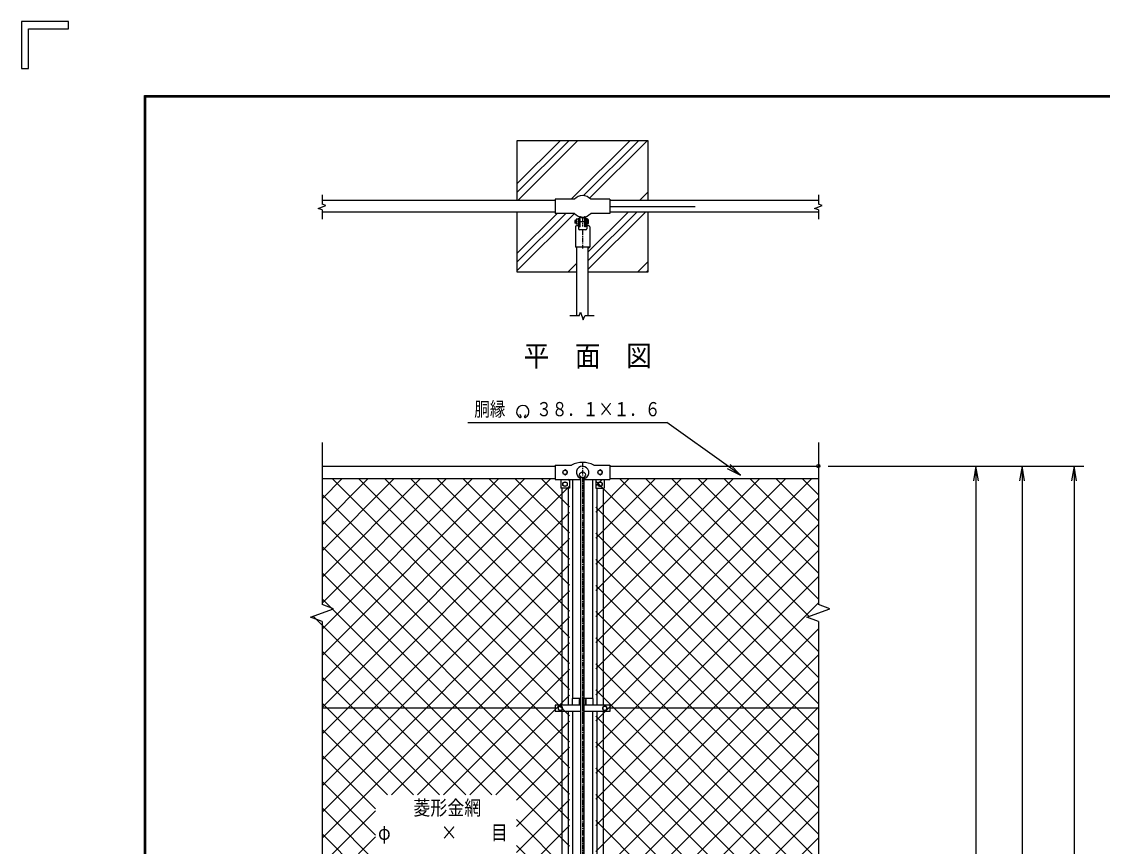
# Model space of a CAD drawing. Units: millimetres, scale not verified. Extents: x -4425 to 4425, y -3150 to 3150.
# Drawn here: x -4425 to -1131, y 637 to 3150 of the extents above; entities that cross this region are included whole.
import ezdxf
from ezdxf.enums import TextEntityAlignment as Align

# ---------------------------------------------------------------- set-up
doc = ezdxf.new("R2010")
doc.units = ezdxf.units.MM
doc.header["$LTSCALE"] = 20
doc.header["$PDMODE"] = 32
doc.header["$PDSIZE"] = 10
doc.linetypes.add('USER2', pattern=[1.125, 0.75, -0.125, 0.125, -0.125])
doc.linetypes.add('USER4', pattern=[2, 1.25, -0.25, 0.25, -0.25])
for name, color, linetype, lineweight in [('0-0_EXTCNT-L', 1, 'Continuous', 25), ('0-1_1', 7, 'Continuous', 25), ('0-2_0', 7, 'Continuous', 25), ('0-3_CENTLN-L', 2, 'USER2', 25), ('0-4_13', 7, 'Continuous', 25), ('0-7_WAKU', 7, 'Continuous', 25), ('0-8_DIMENS-D', 2, 'Continuous', 25)]:
    doc.layers.add(name, color=color, linetype=linetype, lineweight=lineweight)
doc.layers.add('0-6_DEFPOINTS', color=7, linetype='Continuous')
doc.styles.add('ＭＳ ゴシック', font='')
doc.styles.get('ＭＳ ゴシック').set_extended_font_data('MS Gothic')

# ---------------------------------------------------------------- blocks, each defined once
blk = doc.blocks.new('DARROWS')
at = {"layer": '0-2_0', "color": 2}
blk.add_line((0, 0), (-19.982, 0), dxfattribs=at)
blk.add_lwpolyline([(-20, -3.333), (0, 0), (-20, 3.333)], dxfattribs=at)

msp = doc.modelspace()

# ---------------------------------------------------------------- linework, layer by layer
at = {"layer": '0-0_EXTCNT-L'}
for q in [(-1187.15, 1795.92), (-1345.81, 1795.92), (-1486.34, 1795.92)]:
    msp.add_line((-1966.6, 1795.92), q, dxfattribs=at)
at = {"layer": '0-0_EXTCNT-L', "color": 2}
for p, q in [((-1516.34, 1750.92), (-1516.34, -1109.08)), ((-1375.81, 1750.92), (-1375.81, -1159.08)), ((-1217.15, 1750.92), (-1217.15, -1509.08))]:
    msp.add_line(p, q, dxfattribs=at)
at = {"layer": '0-1_1'}
for p, q in [((-2515.19, 2604.87), (-2515.19, 2787.37)), ((-2798.44, 2604.87), (-3509.36, 2604.87)), ((-2739.89, 2608.87), (-2798.44, 2608.87)), ((-2798.44, 2608.87), (-2798.44, 2565.87)), ((-2631.94, 2608.87), (-2690.48, 2608.87)), ((-2631.94, 2608.87), (-2631.94, 2565.87)), ((-1996.6, 2604.87), (-2631.94, 2604.87)), ((-2798.44, 2569.87), (-3509.36, 2569.87)), ((-2915.19, 2569.87), (-2915.19, 2387.37)), ((-1996.6, 2569.87), (-2631.94, 2569.87)), ((-2515.19, 2387.37), (-2515.19, 2569.87)), ((-2739.89, 2565.87), (-2798.44, 2565.87)), ((-2631.94, 2565.87), (-2690.48, 2565.87)), ((-2732.69, 2253.69), (-2732.69, 2463.53)), ((-2697.69, 2253.69), (-2697.69, 2463.53)), ((-2915.19, 2387.37), (-2732.69, 2387.37)), ((-2697.69, 2387.37), (-2515.19, 2387.37)), ((-3509.36, 1795.92), (-2798.43, 1795.92)), ((-2631.94, 1795.92), (-1996.6, 1795.92)), ((-3509.36, 1757.92), (-2798.43, 1757.93)), ((-2781.44, 1755.43), (-2781.44, 1728.43)), ((-2755.44, 1755.43), (-2755.44, 1728.43)), ((-2745.44, 1755.43), (-2745.44, 1087.54)), ((-2720.19, -1120.19), (-2720.19, 1762.04)), ((-2710.19, -1120.19), (-2710.19, 1762.04)), ((-2684.94, 1755.43), (-2684.94, 1087.54)), ((-2674.94, 1755.43), (-2674.94, 1728.43)), ((-2648.94, 1755.43), (-2648.94, 1728.43)), ((-2631.94, 1757.92), (-1996.6, 1757.92)), ((-2755.44, 1728.43), (-2781.44, 1728.43)), ((-2674.94, 1728.43), (-2648.94, 1728.43)), ((-2798.43, 1057.93), (-3509.36, 1057.93)), ((-1996.6, 1057.93), (-2631.94, 1057.93)), ((-2745.44, 1047.93), (-2745.44, 330.92)), ((-2684.94, 1047.93), (-2684.94, 330.92))]:
    msp.add_line(p, q, dxfattribs=at)
at = {"layer": '0-1_1', "color": 4}
for p, q in [((-3509.36, 2622.52), (-3509.36, 2593.86)), ((-1996.6, 2622.52), (-1996.6, 2593.86)), ((-3509.36, 2576.76), (-3521.11, 2581.04)), ((-3509.36, 2576.76), (-3509.36, 2548.11)), ((-1996.6, 2576.76), (-2008.35, 2581.04)), ((-1996.6, 2576.76), (-1996.6, 2548.11)), ((-2725.79, 2253.69), (-2754.45, 2253.69)), ((-2725.79, 2253.69), (-2721.52, 2265.44)), ((-2680.04, 2253.69), (-2708.69, 2253.69)), ((-2902.32, 1946.58), (-2905.38, 1953.14)), ((-2892.26, 1946.57), (-2888.63, 1952.84)), ((-3509.36, 1867.81), (-3509.36, 1373.92)), ((-1996.6, 1867.81), (-1996.6, 1373.92)), ((-3474.12, 1361.1), (-3509.36, 1373.92)), ((-1961.37, 1361.1), (-1996.6, 1373.92)), ((-3509.36, 1322.62), (-3509.36, -203.42)), ((-1996.6, 1322.62), (-1996.6, -203.42))]:
    msp.add_line(p, q, dxfattribs=at)
at = {"layer": '0-1_1'}
msp.add_lwpolyline([(-2515.19, 2787.37), (-2915.19, 2787.37), (-2915.19, 2604.87)], dxfattribs=at)
at = {"layer": '0-1_1', "color": 4}
for points in [[(-3521.11, 2581.04), (-3497.62, 2589.59), (-3509.36, 2593.86)], [(-2008.35, 2581.04), (-1984.86, 2589.59), (-1996.6, 2593.86)], [(-2721.52, 2265.44), (-2712.97, 2241.95), (-2708.69, 2253.69)], [(-3509.36, 1322.62), (-3544.6, 1335.44), (-3474.12, 1361.1)], [(-1996.6, 1322.62), (-2031.84, 1335.44), (-1961.37, 1361.1)]]:
    msp.add_lwpolyline(points, dxfattribs=at)
at = {"layer": '0-1_1'}
for points in [[(-2768.44, 1748.43), (-2761.94, 1744.68), (-2761.94, 1737.17), (-2768.44, 1733.42), (-2774.94, 1737.17), (-2774.94, 1744.68)], [(-2661.94, 1748.43), (-2668.44, 1744.68), (-2668.44, 1737.17), (-2661.94, 1733.42), (-2655.44, 1737.17), (-2655.44, 1744.68)]]:
    msp.add_lwpolyline(points, close=True, dxfattribs=at)
for centre, radius in [((-2768.44, 1740.93), 6.5), ((-2715.19, 1769.53), 9), ((-2715.19, 1769.53), 9), ((-2661.94, 1740.93), 6.5)]:
    msp.add_circle(centre, radius, dxfattribs=at)
for centre, radius, start, end in [((-2715.19, 2587.37), 32.75, 41.03163, 138.9689), ((-2715.19, 2587.37), 32.75, 221.03284, 318.96777), ((-2715.16, 1776.39), 19, 292.92938, 245.65717), ((-2722.16, 1760.92), 2, 245.55466, 10.65671), ((-2708.16, 1760.91), 2, 169.34322, 276.63275)]:
    msp.add_arc(centre, radius, start, end, dxfattribs=at)
at = {"layer": '0-1_1', "color": 4}
for centre, radius, start, end in [((-2897.29, 1961.68), 19, 292.92895, 245.65759), ((-2904.29, 1946.21), 2, 245.55066, 10.6575), ((-2890.29, 1946.2), 2, 169.34241, 276.63708)]:
    msp.add_arc(centre, radius, start, end, dxfattribs=at)
at = {"layer": '0-2_0'}
for p, q in [((-2631.94, 2587.37), (-2372.33, 2587.37)), ((-2737.73, 2544.51), (-2738.39, 2543.85)), ((-2738.39, 2543.85), (-2738.39, 2537.17)), ((-2735.09, 2543.85), (-2738.39, 2543.85)), ((-2738.39, 2537.17), (-2737.73, 2536.51)), ((-2735.09, 2537.17), (-2738.39, 2537.17)), ((-2735.09, 2544.51), (-2737.73, 2544.51)), ((-2737.73, 2544.51), (-2737.73, 2536.51)), ((-2735.09, 2536.51), (-2737.73, 2536.51)), ((-2735.09, 2546.42), (-2735.09, 2534.66)), ((-2728.59, 2548.01), (-2734.29, 2548.01)), ((-2728.59, 2549.01), (-2728.59, 2532.01)), ((-2726.99, 2549.01), (-2728.59, 2549.01)), ((-2726.99, 2551.03), (-2726.99, 2529.03)), ((-2724.69, 2551.03), (-2726.99, 2551.03)), ((-2724.69, 2551.03), (-2724.69, 2529.03)), ((-2703.39, 2551.03), (-2705.69, 2551.03)), ((-2705.69, 2551.03), (-2705.69, 2529.03)), ((-2703.39, 2551.03), (-2703.39, 2529.03)), ((-2698.69, 2548.01), (-2703.39, 2548.01)), ((-2697.89, 2544.51), (-2703.39, 2544.51)), ((-2697.89, 2536.51), (-2703.39, 2536.51)), ((-2697.89, 2546.36), (-2697.89, 2534.66)), ((-2737.19, 2525.33), (-2737.19, 2463.53)), ((-2728.59, 2533.01), (-2734.29, 2533.01)), ((-2727.69, 2528.33), (-2734.19, 2528.33)), ((-2726.99, 2532.01), (-2728.59, 2532.01)), ((-2727.69, 2526.03), (-2727.69, 2519.03)), ((-2705.69, 2516.03), (-2724.69, 2516.03)), ((-2698.69, 2533.01), (-2703.39, 2533.01)), ((-2696.19, 2528.33), (-2702.69, 2528.33)), ((-2702.69, 2526.03), (-2702.69, 2519.03)), ((-2693.19, 2525.33), (-2693.19, 2463.53)), ((-2693.19, 2463.53), (-2737.19, 2463.53)), ((-3509.36, 1060.2), (-2811.63, 1757.93)), ((-3509.36, 1139.75), (-2891.18, 1757.93)), ((-3509.36, 1219.3), (-2970.73, 1757.93)), ((-3509.36, 1298.85), (-3050.28, 1757.93)), ((-3509.36, 1378.39), (-3129.83, 1757.93)), ((-3509.36, 1457.94), (-3209.38, 1757.93)), ((-3509.36, 1537.49), (-3288.93, 1757.93)), ((-3509.36, 1617.04), (-3368.48, 1757.93)), ((-3509.36, 1696.59), (-3448.03, 1757.93)), ((-2755.44, 1035.3), (-3478.07, 1757.92)), ((-2755.44, 1114.85), (-3398.52, 1757.93)), ((-2755.44, 1194.4), (-3318.97, 1757.93)), ((-2755.44, 1273.95), (-3239.42, 1757.93)), ((-2755.44, 1353.5), (-3159.87, 1757.93)), ((-2755.44, 1433.05), (-3080.32, 1757.93)), ((-2755.44, 1512.6), (-3000.77, 1757.93)), ((-2755.44, 1592.14), (-2921.22, 1757.93)), ((-2755.44, 1671.69), (-2841.67, 1757.93)), ((-2755.44, 1751.24), (-2759.62, 1755.43)), ((-2674.94, 1099.13), (-2016.14, 1757.92)), ((-2674.94, 1178.68), (-2095.69, 1757.92)), ((-2674.94, 1258.23), (-2175.24, 1757.92)), ((-2674.94, 1337.77), (-2254.79, 1757.92)), ((-2674.94, 1417.32), (-2334.34, 1757.92)), ((-2674.94, 1496.87), (-2413.89, 1757.92)), ((-2674.94, 1576.42), (-2493.44, 1757.92)), ((-2674.94, 1655.97), (-2572.99, 1757.92)), ((-2674.94, 1735.52), (-2655.03, 1755.43)), ((-1996.6, 1071.96), (-2674.94, 1750.29)), ((-1996.6, 1151.51), (-2603.02, 1757.92)), ((-1996.6, 1231.06), (-2523.47, 1757.92)), ((-2024.22, 1338.22), (-2443.92, 1757.92)), ((-1996.6, 1390.16), (-2364.37, 1757.92)), ((-1996.6, 1469.71), (-2284.82, 1757.92)), ((-1996.6, 1549.26), (-2205.27, 1757.92)), ((-1996.6, 1628.81), (-2125.72, 1757.92)), ((-1996.6, 1708.36), (-2046.17, 1757.92)), ((-3509.36, 980.65), (-2755.44, 1734.57)), ((-2755.44, 955.75), (-3509.36, 1709.67)), ((-2674.94, 1019.58), (-1996.6, 1697.91)), ((-3509.36, 901.1), (-2755.44, 1655.02)), ((-1996.6, 992.41), (-2674.94, 1670.74)), ((-2755.44, 876.2), (-3509.36, 1630.12)), ((-2674.94, 940.03), (-1996.6, 1618.36)), ((-1996.6, 912.86), (-2674.94, 1591.19)), ((-3509.36, 821.55), (-2755.44, 1575.47)), ((-2755.44, 796.65), (-3509.36, 1550.57)), ((-2674.94, 860.48), (-1996.6, 1538.81)), ((-3509.36, 742), (-2755.44, 1495.92)), ((-1996.6, 833.31), (-2674.94, 1511.64)), ((-2755.44, 717.1), (-3509.36, 1471.02)), ((-2674.94, 780.93), (-1996.6, 1459.26)), ((-1996.6, 753.76), (-2674.94, 1432.1)), ((-3509.36, 662.45), (-2755.44, 1416.37)), ((-2755.44, 637.55), (-3509.36, 1391.47)), ((-2674.94, 701.38), (-1996.6, 1379.71)), ((-1996.6, 674.21), (-2674.94, 1352.55)), ((-2991.79, 794.35), (-3536.01, 1338.57)), ((-3297.91, 794.35), (-2755.44, 1336.82)), ((-2674.94, 621.83), (-1996.6, 1300.16)), ((-3218.36, 794.35), (-2755.44, 1257.27)), ((-1996.6, 594.66), (-2674.94, 1273)), ((-3071.34, 794.35), (-3509.36, 1232.38)), ((-2674.94, 542.28), (-1996.6, 1220.61)), ((-1996.6, 515.11), (-2674.94, 1193.45)), ((-3138.81, 794.35), (-2755.44, 1177.73)), ((-3150.89, 794.35), (-3509.36, 1152.83)), ((-2674.94, 462.73), (-1996.6, 1141.06)), ((-3059.26, 794.35), (-2755.44, 1098.18)), ((-1996.6, 435.56), (-2674.94, 1113.9)), ((-3230.44, 794.35), (-3509.36, 1073.28)), ((-2674.94, 383.18), (-1996.6, 1061.51)), ((-1996.6, 356.01), (-2674.94, 1034.35)), ((-3309.99, 794.35), (-3509.36, 993.73)), ((-2979.71, 794.35), (-2755.44, 1018.63)), ((-2674.94, 303.63), (-1996.6, 981.97)), ((-2916.75, 777.76), (-2755.44, 939.08)), ((-1996.6, 276.46), (-2674.94, 954.8)), ((-3346.5, 751.32), (-3509.36, 914.18)), ((-2674.94, 224.08), (-1996.6, 902.42)), ((-2916.75, 698.21), (-2755.44, 859.53)), ((-1996.6, 196.91), (-2674.94, 875.25)), ((-3346.5, 671.77), (-3509.36, 834.63)), ((-2674.94, 144.53), (-1996.6, 822.87)), ((-1996.6, 117.36), (-2674.94, 795.7)), ((-2916.75, 618.66), (-2755.44, 779.98)), ((-2755.44, 1.15), (-3509.36, 755.08)), ((-3509.36, 582.9), (-3346.5, 745.76)), ((-2674.94, 64.98), (-1996.6, 743.32)), ((-3509.36, -53.5), (-2755.44, 700.43)), ((-2755.44, 558), (-2916.75, 719.31)), ((-1996.6, 37.82), (-2674.94, 716.15)), ((-2755.44, -78.4), (-3509.36, 675.53)), ((-3509.36, 503.35), (-3346.5, 666.21)), ((-2674.94, -14.57), (-1996.6, 663.77)), ((-2755.44, 478.45), (-2916.75, 639.76))]:
    msp.add_line(p, q, dxfattribs=at)
at = {"layer": '0-2_0', "color": 4, "linetype": 'USER2'}
for p, q in [((-2699.53, 2540.53), (-2730.35, 2540.53)), ((-2715.19, 2553.51), (-2715.19, 2526.32)), ((-2715.19, 2514.53), (-2715.19, 2458.86))]:
    msp.add_line(p, q, dxfattribs=at)
at = {"layer": '0-2_0', "color": 2, "linetype": 'USER4'}
for p, q in [((-2720.69, 2540.53), (-2725.99, 2540.53)), ((-2704.39, 2540.53), (-2709.69, 2540.53))]:
    msp.add_line(p, q, dxfattribs=at)
at = {"layer": '0-2_0', "color": 2}
for p, q in [((-2724.49, 2525.33), (-2724.49, 2552.83)), ((-2722.19, 2525.33), (-2722.19, 2552.83)), ((-2715.25, 2550.93), (-2721.93, 2553.02)), ((-2715.25, 2553.34), (-2721.3, 2555.24)), ((-2715.13, 2553.34), (-2709.07, 2555.24)), ((-2715.13, 2550.93), (-2708.45, 2553.02)), ((-2708.19, 2525.33), (-2708.19, 2552.83)), ((-2705.89, 2525.33), (-2705.89, 2552.83)), ((-2722.19, 2525.33), (-2724.49, 2525.33)), ((-2705.89, 2525.33), (-2708.19, 2525.33)), ((-3064.53, 1928.43), (-2458.35, 1928.43)), ((-2270.09, 1794.4), (-2458.35, 1928.43))]:
    msp.add_line(p, q, dxfattribs=at)
at = {"layer": '0-2_0'}
for centre, radius, start, end in [((-2732.79, 2546.26), 2.3, 130.58225, 229.41775), ((-2724.69, 2540.51), 10.4, 157.38014, 202.61986), ((-2732.78, 2534.76), 2.31, 130.74749, 229.25251), ((-2708.29, 2540.51), 10.4, 337.38014, 22.61986), ((-2700.19, 2546.26), 2.31, 310.75793, 49.24207), ((-2700.19, 2534.76), 2.31, 310.7516, 49.2484), ((-2734.19, 2525.33), 3, 90, 180), ((-2727.69, 2529.03), 3, 270, 0), ((-2727.69, 2529.03), 0.7, 270, 0), ((-2724.69, 2519.03), 3, 180, 270), ((-2702.69, 2529.03), 3, 180, 270), ((-2705.69, 2519.03), 3, 270, 0), ((-2702.69, 2529.03), 0.7, 180, 270), ((-2696.19, 2525.33), 3, 0, 90)]:
    msp.add_arc(centre, radius, start, end, dxfattribs=at)
at = {"layer": '0-2_0', "color": 2}
for centre, radius, start, end in [((-2721.99, 2552.83), 2.5, 74.0546, 180), ((-2721.99, 2552.83), 0.2, 72.62034, 180), ((-2708.39, 2552.83), 2.5, 0, 105.9454), ((-2708.39, 2552.83), 0.2, 0, 107.37966)]:
    msp.add_arc(centre, radius, start, end, dxfattribs=at)
at = {"layer": '0-3_CENTLN-L'}
for p, q in [((-2715.19, 1807.42), (-2715.19, 1022.92)), ((-2715.19, 1092.93), (-2715.19, 285.92))]:
    msp.add_line(p, q, dxfattribs=at)
at = {"layer": '0-4_13'}
for p, q in [((-2798.43, 1798.42), (-2749.18, 1798.42)), ((-2798.43, 1798.42), (-2798.43, 1755.43)), ((-2681.19, 1798.42), (-2631.94, 1798.42)), ((-2631.94, 1798.42), (-2631.94, 1755.43)), ((-2798.43, 1755.43), (-2720.19, 1755.43)), ((-2710.19, 1755.43), (-2631.94, 1755.43)), ((-2777.93, 1728.43), (-2777.93, 1067.92)), ((-2758.93, 1728.43), (-2758.93, 1067.92)), ((-2671.44, 1728.43), (-2671.44, 1067.92)), ((-2652.44, 1728.43), (-2652.45, 1067.92)), ((-2747.41, 1087.54), (-2747.41, 1067.93)), ((-2720.19, 1087.54), (-2747.41, 1087.54)), ((-2725, 1087.54), (-2725, 1067.93)), ((-2715.19, 1087.54), (-2715.19, 1067.92)), ((-2682.96, 1087.54), (-2710.19, 1087.54)), ((-2705.38, 1087.54), (-2705.38, 1067.92)), ((-2682.96, 1067.93), (-2682.96, 1087.54)), ((-2798.43, 1067.92), (-2798.43, 1047.93)), ((-2720.19, 1067.92), (-2798.43, 1067.92)), ((-2720.19, 1067.93), (-2747.41, 1067.93)), ((-2725, 1070.38), (-2725, 1085.09)), ((-2682.96, 1067.93), (-2710.19, 1067.93)), ((-2631.94, 1067.92), (-2710.19, 1067.92)), ((-2705.38, 1070.38), (-2705.38, 1085.09)), ((-2640.94, 1061.68), (-2647.44, 1065.43)), ((-2640.94, 1054.17), (-2640.94, 1061.68)), ((-2631.94, 1067.92), (-2631.94, 1047.93)), ((-2720.19, 1047.93), (-2798.43, 1047.93)), ((-2777.93, 1047.93), (-2777.93, 330.92)), ((-2758.93, 1047.93), (-2758.93, 330.92)), ((-2631.94, 1047.93), (-2710.19, 1047.93)), ((-2671.44, 1047.93), (-2671.44, 330.92)), ((-2652.45, 1047.93), (-2652.46, 330.92))]:
    msp.add_line(p, q, dxfattribs=at)
for points in [[(-2768.43, 1784.43), (-2774.93, 1780.68), (-2774.93, 1773.17), (-2768.43, 1769.42), (-2761.93, 1773.17), (-2761.93, 1780.68)], [(-2661.94, 1784.43), (-2668.44, 1780.68), (-2668.44, 1773.17), (-2661.94, 1769.42), (-2655.44, 1773.17), (-2655.44, 1780.68)], [(-2782.93, 1065.43), (-2789.43, 1061.68), (-2789.43, 1054.17), (-2782.93, 1050.42), (-2776.43, 1054.17), (-2776.43, 1061.68)]]:
    msp.add_lwpolyline(points, close=True, dxfattribs=at)
msp.add_lwpolyline([(-2647.44, 1065.43), (-2653.94, 1061.68), (-2653.94, 1054.17), (-2647.44, 1050.42), (-2640.94, 1054.17)], dxfattribs=at)
for centre in [(-2768.43, 1776.93), (-2661.94, 1776.93), (-2782.93, 1057.93), (-2647.44, 1057.93)]:
    msp.add_circle(centre, 6.5, dxfattribs=at)
msp.add_arc((-2715.19, 1738.71), 68.72, 60.347, 119.65305, dxfattribs=at)
at = {"layer": '0-6_DEFPOINTS'}
msp.add_point((-1996.6, 1795.92), dxfattribs=at)
at = {"layer": '0-7_WAKU'}
for p, q in [((-4281.63, 3150.24), (-4424.88, 3150.24)), ((-4403.4, 3006.99), (-4403.4, 3128.75)), ((-4047.88, 2923.24), (4198.12, 2923.24)), ((-4047.88, -2922.76), (-4047.88, 2923.24))]:
    msp.add_line(p, q, dxfattribs=at)
for points in [[(-4424.88, 3150.24), (-4424.88, 3006.99), (-4403.4, 3006.99)], [(-4403.4, 3128.75), (-4281.63, 3128.75), (-4281.63, 3150.24)], [(-4045.88, -2920.76), (-4045.88, 2921.24), (4196.12, 2921.24)]]:
    msp.add_lwpolyline(points, dxfattribs=at)
msp.add_lwpolyline([(-4049.88, 2925.24), (4200.12, 2925.24), (4200.12, -2924.76), (-4049.88, -2924.76)], close=True, dxfattribs=at)
at = {"layer": '0-8_DIMENS-D'}
for p, q in [((-2915.19, 2629.1), (-2756.91, 2787.37)), ((-2915.19, 2655.61), (-2783.43, 2787.37)), ((-2912.9, 2604.87), (-2730.4, 2787.37)), ((-2749.8, 2608.87), (-2571.3, 2787.37)), ((-2712.18, 2619.97), (-2544.78, 2787.37)), ((-2693.7, 2611.93), (-2518.26, 2787.37)), ((-2541.67, 2604.87), (-2515.19, 2631.35)), ((-2697.69, 2395.81), (-2523.63, 2569.87)), ((-2697.69, 2422.33), (-2550.15, 2569.87)), ((-2697.69, 2448.85), (-2576.67, 2569.87)), ((-2915.19, 2416.96), (-2766.28, 2565.87)), ((-2915.19, 2443.48), (-2792.8, 2565.87)), ((-2915.19, 2390.45), (-2739.83, 2565.81)), ((-2697.69, 2460.1), (-2694.26, 2463.53)), ((-2759.17, 2387.37), (-2732.69, 2413.85)), ((-2547.03, 2387.37), (-2515.19, 2419.21)), ((-2520.52, 2387.37), (-2515.19, 2392.7))]:
    msp.add_line(p, q, dxfattribs=at)

# ---------------------------------------------------------------- block references
at = {"layer": '0-0_EXTCNT-L', "xscale": 2.25, "yscale": 2.25, "rotation": 90}
for p in [(-1516.34, 1795.92), (-1375.81, 1795.92), (-1217.15, 1795.92)]:
    msp.add_blockref('DARROWS', p, dxfattribs=at)
at = {"layer": '0-2_0', "xscale": 2.25, "yscale": 2.25, "rotation": 324.55111}
msp.add_blockref('DARROWS', (-2233.44, 1768.3), dxfattribs=at)

# ---------------------------------------------------------------- texts
at = {"layer": '0-1_1', "color": 4, "style": 'ＭＳ ゴシック'}
for s, height, width, p in [('平\u3000面\u3000図', 63.64, 0.9, (-2894.83, 2080.98)), ('胴縁\u3000\u3000３８．１×１．６', 43.3, 0.8, (-3045.08, 1934.81)), ('菱形金網', 44.57, 0.85, (-3230.67, 719.15)), ('φ\u3000\u3000\u3000×\u3000\u3000目', 43.92, 0.85, (-3338.67, 644.28))]:
    msp.add_text(s, height=height, dxfattribs=dict(at, width=width)).set_placement(p, align=Align.BOTTOM_LEFT)

doc.saveas('drawing.dxf')
